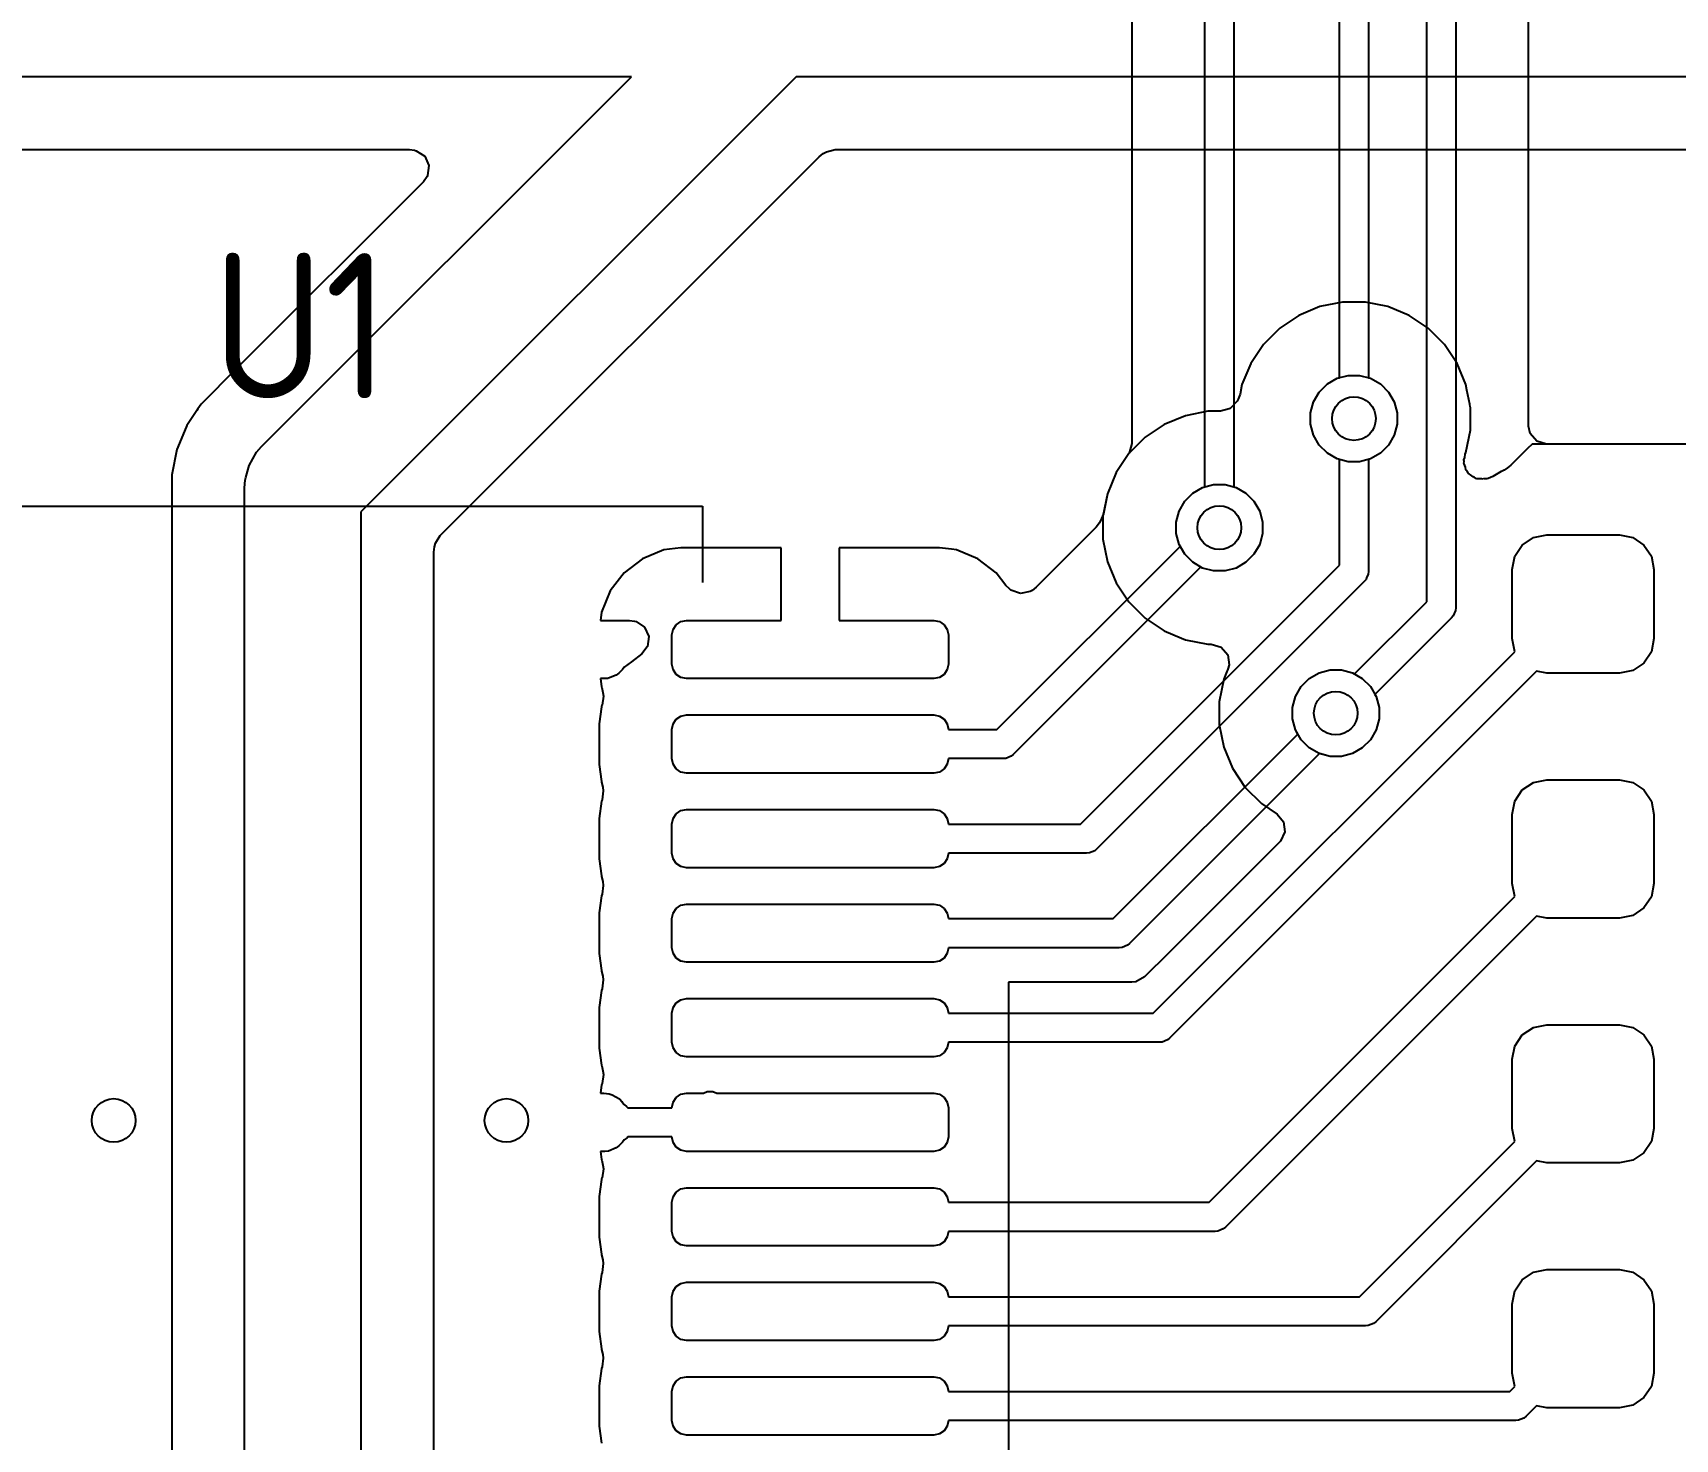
# Model space of a CAD drawing. Header units: millimetres. Extents: x 45 to 545, y -265 to -129.
# Drawn here: x 404.19 to 415.48, y -150.34 to -140.67 of the extents above; entities that cross this region are included whole.
import ezdxf
from ezdxf.enums import TextEntityAlignment as Align

# ---------------------------------------------------------------- set-up
doc = ezdxf.new("R2010")
doc.units = ezdxf.units.MM
for name, color, linetype, true_color in [('B.Cu', 151, 'CONTINUOUS', 0x6fccdb), ('F.Cu', 241, 'CONTINUOUS', 0xe27299), ('F.Silkscreen', 254, 'CONTINUOUS', 0xdcc8ff)]:
    doc.layers.add(name, color=color, linetype=linetype, true_color=true_color)
doc.styles.add('KICAD', font='isocp.shx')

msp = doc.modelspace()

# ---------------------------------------------------------------- linework, layer by layer
at = {"layer": 'B.Cu', "linetype": 'CONTINUOUS'}
for p, q in [((413.175, -143.043869), (413.175, -134.48113)), ((413.375, -134.48113), (413.375, -143.043869)), ((412.25, -143.793869), (412.25, -136.569527)), ((412.45, -136.531843), (412.45, -143.793869)), ((411.7495, -136.90794), (411.7495, -143.495234)), ((413.775, -144.583578), (413.775, -137.68113)), ((413.975, -137.68113), (413.975, -144.625)), ((414.4755, -143.376), (414.4755, -137.979765)), ((413.036994, -143.142372), (413.092372, -143.086994)), ((413.092372, -143.086994), (413.160195, -143.047836)), ((413.160195, -143.047836), (413.175, -143.043869)), ((413.375, -143.043869), (413.389805, -143.047836)), ((413.389805, -143.047836), (413.457628, -143.086994)), ((413.457628, -143.086994), (413.513006, -143.142372)), ((412.977567, -143.285842), (412.997836, -143.210195)), ((412.997836, -143.210195), (413.036994, -143.142372)), ((413.513006, -143.142372), (413.552164, -143.210195)), ((413.552164, -143.210195), (413.572433, -143.285842)), ((412.977567, -143.364158), (412.977567, -143.285842)), ((413.572433, -143.285842), (413.572433, -143.364158)), ((412.997836, -143.439805), (412.977567, -143.364158)), ((413.036994, -143.507628), (412.997836, -143.439805)), ((413.552164, -143.439805), (413.513006, -143.507628)), ((413.572433, -143.364158), (413.552164, -143.439805)), ((414.486706, -143.427511), (414.4755, -143.376)), ((414.532461, -143.480315), (414.486706, -143.427511)), ((411.728602, -143.564125), (411.640609, -143.695814)), ((411.729815, -143.562273), (411.728602, -143.564125)), ((411.7495, -143.495234), (411.729815, -143.562273)), ((413.092372, -143.563006), (413.036994, -143.507628)), ((413.160195, -143.602164), (413.092372, -143.563006)), ((413.457628, -143.563006), (413.389805, -143.602164)), ((413.513006, -143.507628), (413.457628, -143.563006)), ((414.5995, -143.5), (414.532461, -143.480315)), ((418.25, -143.5), (414.5995, -143.5)), ((411.640602, -143.695827), (411.580264, -143.841498)), ((411.640609, -143.695814), (411.640602, -143.695827)), ((413.235842, -143.622433), (413.160195, -143.602164)), ((413.314158, -143.622433), (413.235842, -143.622433)), ((413.389805, -143.602164), (413.314158, -143.622433)), ((412.167372, -143.836994), (412.235195, -143.797836)), ((412.235195, -143.797836), (412.25, -143.793869)), ((412.45, -143.793869), (412.464805, -143.797836)), ((412.464805, -143.797836), (412.532628, -143.836994)), ((411.580261, -143.84151), (411.5495, -143.996153)), ((411.580264, -143.841498), (411.580261, -143.84151)), ((412.072836, -143.960195), (412.111994, -143.892372)), ((412.111994, -143.892372), (412.167372, -143.836994)), ((412.532628, -143.836994), (412.588006, -143.892372)), ((412.588006, -143.892372), (412.627164, -143.960195)), ((411.5495, -143.996153), (411.5495, -144.153846)), ((412.052567, -144.035842), (412.072836, -143.960195)), ((412.052567, -144.114158), (412.052567, -144.035842)), ((412.627164, -143.960195), (412.647433, -144.035842)), ((412.647433, -144.035842), (412.647433, -144.114158)), ((412.072836, -144.189805), (412.052567, -144.114158)), ((412.647433, -144.114158), (412.627164, -144.189805)), ((411.5495, -144.153846), (411.580261, -144.308489)), ((412.111994, -144.257628), (412.072836, -144.189805)), ((412.167372, -144.313006), (412.111994, -144.257628)), ((412.588006, -144.257628), (412.532628, -144.313006)), ((412.627164, -144.189805), (412.588006, -144.257628)), ((411.580261, -144.308489), (411.580264, -144.308501)), ((411.580264, -144.308501), (411.640602, -144.454172)), ((412.235195, -144.352164), (412.167372, -144.313006)), ((412.310842, -144.372433), (412.235195, -144.352164)), ((412.389158, -144.372433), (412.310842, -144.372433)), ((412.464805, -144.352164), (412.389158, -144.372433)), ((412.532628, -144.313006), (412.464805, -144.352164)), ((411.640602, -144.454172), (411.640609, -144.454185)), ((411.640609, -144.454185), (411.72821, -144.585288)), ((411.72821, -144.585288), (411.728213, -144.585292)), ((411.728213, -144.585292), (411.839707, -144.696786)), ((413.278078, -145.080499), (413.775, -144.583578)), ((411.839707, -144.696786), (411.839711, -144.696789)), ((411.839711, -144.696789), (411.970814, -144.78439)), ((413.945711, -144.695711), (413.4195, -145.221921)), ((413.958147, -144.680557), (413.945711, -144.695711)), ((413.973079, -144.644509), (413.958147, -144.680557)), ((413.975, -144.625), (413.973079, -144.644509)), ((411.970814, -144.78439), (411.970827, -144.784397)), ((411.970827, -144.784397), (412.089367, -144.833497)), ((412.089367, -144.833497), (412.116503, -144.844737)), ((412.116503, -144.844737), (412.271153, -144.875499)), ((412.271153, -144.875499), (412.271156, -144.8755)), ((412.271156, -144.8755), (412.294511, -144.8755)), ((412.294511, -144.8755), (412.36155, -144.895185)), ((412.36155, -144.895185), (412.407305, -144.947989)), ((412.409073, -145.046948), (412.397056, -145.075962)), ((412.407305, -144.947989), (412.417249, -145.017147)), ((412.417249, -145.017147), (412.409073, -145.046948)), ((413.035195, -145.072836), (413.110842, -145.052567)), ((413.110842, -145.052567), (413.189158, -145.052567)), ((413.189158, -145.052567), (413.264805, -145.072836)), ((412.380261, -145.11651), (412.3495, -145.271153)), ((412.380263, -145.116502), (412.380261, -145.11651)), ((412.397056, -145.075962), (412.380263, -145.116502)), ((412.911994, -145.167372), (412.967372, -145.111994)), ((412.967372, -145.111994), (413.035195, -145.072836)), ((413.264805, -145.072836), (413.278078, -145.080499)), ((412.3495, -145.271153), (412.3495, -145.428846)), ((412.852567, -145.310842), (412.872836, -145.235195)), ((412.872836, -145.235195), (412.911994, -145.167372)), ((413.4195, -145.221921), (413.427164, -145.235195)), ((413.427164, -145.235195), (413.447433, -145.310842)), ((412.852567, -145.389158), (412.852567, -145.310842)), ((412.872836, -145.464805), (412.852567, -145.389158)), ((413.447433, -145.389158), (413.427164, -145.464805)), ((413.447433, -145.310842), (413.447433, -145.389158)), ((412.3495, -145.428846), (412.380261, -145.583489)), ((412.911994, -145.532628), (412.872836, -145.464805)), ((413.427164, -145.464805), (413.388006, -145.532628)), ((412.380261, -145.583489), (412.380264, -145.583501)), ((412.380264, -145.583501), (412.440602, -145.729172)), ((412.967372, -145.588006), (412.911994, -145.532628)), ((413.035195, -145.627164), (412.967372, -145.588006)), ((413.332628, -145.588006), (413.264805, -145.627164)), ((413.388006, -145.532628), (413.332628, -145.588006)), ((412.440602, -145.729172), (412.440609, -145.729185)), ((412.440609, -145.729185), (412.52821, -145.860288)), ((413.110842, -145.647433), (413.035195, -145.627164)), ((413.189158, -145.647433), (413.110842, -145.647433)), ((413.264805, -145.627164), (413.189158, -145.647433)), ((412.52821, -145.860288), (412.528213, -145.860292)), ((412.528213, -145.860292), (412.639707, -145.971786)), ((412.639707, -145.971786), (412.639711, -145.971789)), ((412.639711, -145.971789), (412.746968, -146.043457)), ((412.746968, -146.043457), (412.791773, -146.09707)), ((412.80048, -146.166395), (412.770325, -146.229422)), ((412.791773, -146.09707), (412.80048, -146.166395)), ((412.765758, -146.23424), (412, -147)), ((412.770325, -146.229422), (412.765758, -146.23424)), ((412, -147), (411.836319, -147.163681)), ((411.774996, -147.197166), (411.748638, -147.2)), ((411.836319, -147.163681), (411.774996, -147.197166)), ((411.748638, -147.2), (410.9, -147.2)), ((410.9, -147.2), (410.9, -158.749402))]:
    msp.add_line(p, q, dxfattribs=at)
at = {"layer": 'B.Cu'}
for centre in [(413.275, -143.325), (412.35, -144.075), (413.15, -145.35), (404.75, -148.15), (407.45, -148.15)]:
    msp.add_circle(centre, 0.15, dxfattribs=at)
at = {"layer": 'F.Cu', "linetype": 'CONTINUOUS'}
for p, q in [((408.309314, -140.975), (395.75, -140.975)), ((405.767157, -143.517157), (408.309314, -140.975)), ((409.440686, -140.975), (406.45, -143.965686)), ((409.525, -140.975), (409.440686, -140.975)), ((417.509314, -140.975), (409.525, -140.975)), ((395.661309, -141.4755), (406.783809, -141.4755)), ((406.783809, -141.4755), (406.818736, -141.480521)), ((406.818736, -141.480521), (406.829589, -141.483707)), ((406.829589, -141.483707), (406.88837, -141.521477)), ((406.88837, -141.521477), (406.917399, -141.585031)), ((406.994228, -144.12927), (409.599075, -141.524423)), ((409.599075, -141.524423), (409.627325, -141.503275)), ((409.627325, -141.503275), (409.650417, -141.490667)), ((409.650417, -141.490667), (409.709842, -141.4755)), ((409.709842, -141.4755), (417.232808, -141.4755)), ((406.904274, -141.661167), (406.879158, -141.697342)), ((406.907459, -141.654192), (406.904274, -141.661167)), ((406.90746, -141.65419), (406.907459, -141.654192)), ((406.917399, -141.585031), (406.90746, -141.65419)), ((406.879158, -141.697342), (405.594918, -142.98158)), ((413.041496, -142.555264), (412.895833, -142.615598)), ((413.041527, -142.555257), (413.041496, -142.555264)), ((413.196153, -142.5245), (413.041527, -142.555257)), ((413.196155, -142.5245), (413.196153, -142.5245)), ((413.196158, -142.5245), (413.196155, -142.5245)), ((413.353842, -142.5245), (413.196158, -142.5245)), ((413.353845, -142.5245), (413.353842, -142.5245)), ((413.353847, -142.5245), (413.353845, -142.5245)), ((413.508471, -142.555257), (413.353847, -142.5245)), ((413.508502, -142.555264), (413.508471, -142.555257)), ((413.654165, -142.615598), (413.508502, -142.555264)), ((412.895807, -142.615613), (412.764711, -142.703209)), ((412.895824, -142.615603), (412.895807, -142.615613)), ((412.895833, -142.615598), (412.895824, -142.615603)), ((413.654172, -142.615602), (413.654165, -142.615598)), ((413.654185, -142.615609), (413.654172, -142.615602)), ((413.771836, -142.694222), (413.654185, -142.615609)), ((412.764709, -142.703212), (412.653211, -142.814708)), ((412.764711, -142.703209), (412.764709, -142.703211)), ((412.764709, -142.703211), (412.764709, -142.703212)), ((413.78518, -142.703138), (413.771836, -142.694222)), ((413.785284, -142.703207), (413.78518, -142.703138)), ((413.785296, -142.703216), (413.785284, -142.703207)), ((413.896781, -142.814701), (413.785296, -142.703216)), ((412.653211, -142.814708), (412.565613, -142.945807)), ((413.896786, -142.814707), (413.896781, -142.814701)), ((413.896789, -142.814711), (413.896786, -142.814707)), ((413.98439, -142.945814), (413.896789, -142.814711)), ((405.594918, -142.98158), (405.35054, -143.225958)), ((412.565598, -142.945833), (412.505272, -143.091475)), ((412.565603, -142.945824), (412.565598, -142.945833)), ((412.565613, -142.945807), (412.565603, -142.945824)), ((413.984397, -142.945827), (413.98439, -142.945814)), ((414.044735, -143.091498), (413.984397, -142.945827)), ((412.505259, -143.091512), (412.492193, -143.157204)), ((412.505264, -143.091499), (412.505259, -143.091512)), ((412.505272, -143.091475), (412.505264, -143.091499)), ((413.036994, -143.142372), (413.092372, -143.086994)), ((413.092372, -143.086994), (413.160195, -143.047836)), ((413.160195, -143.047836), (413.235842, -143.027567)), ((413.235842, -143.027567), (413.314158, -143.027567)), ((413.314158, -143.027567), (413.389805, -143.047836)), ((413.389805, -143.047836), (413.457628, -143.086994)), ((413.457628, -143.086994), (413.513006, -143.142372)), ((414.044737, -143.091503), (414.044735, -143.091498)), ((414.052112, -143.12858), (414.044737, -143.091503)), ((414.071483, -143.225963), (414.052112, -143.12858)), ((405.350537, -143.225961), (405.328966, -143.258247)), ((405.35054, -143.225958), (405.350537, -143.225961)), ((412.473204, -143.204342), (412.424701, -143.254613)), ((412.480451, -143.190488), (412.473204, -143.204342)), ((412.492193, -143.157204), (412.480451, -143.190488)), ((412.977567, -143.285842), (412.997836, -143.210195)), ((412.997836, -143.210195), (413.036994, -143.142372)), ((413.513006, -143.142372), (413.552164, -143.210195)), ((413.552164, -143.210195), (413.572433, -143.285842)), ((414.075065, -143.243971), (414.071483, -143.225963)), ((414.0755, -143.245973), (414.075065, -143.243971)), ((414.0755, -143.246155), (414.0755, -143.245973)), ((414.0755, -143.246158), (414.0755, -143.246155)), ((414.0755, -143.403842), (414.0755, -143.246158)), ((405.32146, -143.26948), (405.25199, -143.373445)), ((405.321463, -143.269476), (405.32146, -143.26948)), ((405.328966, -143.258247), (405.321463, -143.269476)), ((412.116496, -143.305264), (411.970833, -143.365598)), ((412.116527, -143.305257), (412.116496, -143.305264)), ((412.271153, -143.2745), (412.116527, -143.305257)), ((412.356949, -143.2745), (412.271153, -143.2745)), ((412.418321, -143.258247), (412.356949, -143.2745)), ((412.424701, -143.254613), (412.418321, -143.258247)), ((412.977567, -143.364158), (412.977567, -143.285842)), ((413.572433, -143.285842), (413.572433, -143.364158)), ((405.224529, -143.439742), (405.184108, -143.537324)), ((405.251987, -143.373451), (405.224529, -143.439741)), ((405.224529, -143.439741), (405.224529, -143.439742)), ((405.25199, -143.373445), (405.251987, -143.373451)), ((411.839701, -143.453217), (411.728217, -143.564701)), ((411.839707, -143.453212), (411.839701, -143.453217)), ((411.839708, -143.453211), (411.839707, -143.453212)), ((411.970807, -143.365613), (411.839708, -143.453211)), ((411.970824, -143.365603), (411.970807, -143.365613)), ((411.970833, -143.365598), (411.970824, -143.365603)), ((412.997836, -143.439805), (412.977567, -143.364158)), ((413.036994, -143.507628), (412.997836, -143.439805)), ((413.552164, -143.439805), (413.513006, -143.507628)), ((413.572433, -143.364158), (413.552164, -143.439805)), ((414.044737, -143.558497), (414.0755, -143.403842)), ((405.184097, -143.537366), (405.1495, -143.711299)), ((405.184104, -143.537337), (405.184097, -143.537366)), ((405.184108, -143.537324), (405.184104, -143.537337)), ((405.680448, -143.646926), (405.732659, -143.556495)), ((405.732659, -143.556495), (405.767157, -143.517157)), ((411.728211, -143.564708), (411.640613, -143.695807)), ((411.728212, -143.564707), (411.728211, -143.564708)), ((411.728217, -143.564701), (411.728212, -143.564707)), ((413.092372, -143.563006), (413.036994, -143.507628)), ((413.160195, -143.602164), (413.092372, -143.563006)), ((413.457628, -143.563006), (413.389805, -143.602164)), ((413.513006, -143.507628), (413.457628, -143.563006)), ((414.03704, -143.591597), (414.039952, -143.570046)), ((414.039952, -143.570046), (414.044737, -143.558497)), ((414.441503, -143.558495), (414.354282, -143.645715)), ((414.441511, -143.558489), (414.441503, -143.558495)), ((414.468767, -143.531233), (414.441511, -143.558489)), ((414.5, -143.5), (414.468767, -143.531233)), ((418.25, -143.5), (414.5, -143.5)), ((405.657934, -143.73095), (405.680448, -143.646926)), ((411.640598, -143.695833), (411.580272, -143.841475)), ((411.640603, -143.695824), (411.640598, -143.695833)), ((411.640613, -143.695807), (411.640603, -143.695824)), ((413.175, -143.60613), (413.160195, -143.602164)), ((413.175, -144.333578), (413.175, -143.60613)), ((413.389805, -143.602164), (413.375, -143.60613)), ((413.375, -143.60613), (413.375, -144.375)), ((414.030903, -143.607653), (414.03704, -143.591597)), ((414.033313, -143.619182), (414.030903, -143.607653)), ((414.031465, -143.632857), (414.033313, -143.619182)), ((414.031843, -143.635882), (414.031465, -143.632857)), ((414.041405, -143.657894), (414.031843, -143.635882)), ((414.0452, -143.676045), (414.041405, -143.657894)), ((414.052524, -143.683489), (414.0452, -143.676045)), ((414.059682, -143.699965), (414.052524, -143.683489)), ((414.285983, -143.689092), (414.23089, -143.723073)), ((414.285988, -143.689089), (414.285983, -143.689092)), ((414.28991, -143.687469), (414.285988, -143.689089)), ((414.307646, -143.678408), (414.28991, -143.687469)), ((414.331701, -143.66357), (414.307646, -143.678408)), ((414.354282, -143.645715), (414.331701, -143.66357)), ((405.1495, -143.711299), (405.1495, -152.567668)), ((405.65, -143.8), (405.653422, -143.74779)), ((405.65, -152.651415), (405.65, -143.8)), ((405.653422, -143.74779), (405.657934, -143.73095)), ((412.167372, -143.836994), (412.235195, -143.797836)), ((412.235195, -143.797836), (412.310842, -143.777567)), ((412.310842, -143.777567), (412.389158, -143.777567)), ((412.389158, -143.777567), (412.464805, -143.797836)), ((412.464805, -143.797836), (412.532628, -143.836994)), ((414.086184, -143.717701), (414.059682, -143.699965)), ((414.094202, -143.72585), (414.086184, -143.717701)), ((414.100482, -143.727269), (414.094202, -143.72585)), ((414.117749, -143.738825), (414.100482, -143.727269)), ((414.154627, -143.739509), (414.117749, -143.738825)), ((414.162352, -143.741256), (414.154627, -143.739509)), ((414.166544, -143.73973), (414.162352, -143.741256)), ((414.187606, -143.740122), (414.166544, -143.73973)), ((414.198514, -143.737138), (414.187606, -143.740122)), ((414.23089, -143.723073), (414.198514, -143.737138)), ((411.580259, -143.841512), (411.55284, -143.97936)), ((411.580264, -143.841499), (411.580259, -143.841512)), ((411.580272, -143.841475), (411.580264, -143.841499)), ((412.072836, -143.960195), (412.111994, -143.892372)), ((412.111994, -143.892372), (412.167372, -143.836994)), ((412.532628, -143.836994), (412.588006, -143.892372)), ((412.588006, -143.892372), (412.627164, -143.960195)), ((406.45, -143.965686), (406.45, -152.725)), ((411.541099, -144.012642), (411.525734, -144.042016)), ((411.55284, -143.97936), (411.541099, -144.012642)), ((412.052567, -144.035842), (412.072836, -143.960195)), ((412.052567, -144.114158), (412.052567, -144.035842)), ((412.627164, -143.960195), (412.647433, -144.035842)), ((412.647433, -144.035842), (412.647433, -144.114158)), ((406.962934, -144.182012), (406.994228, -144.12927)), ((411.503539, -144.072223), (411.091161, -144.484601)), ((411.525734, -144.042016), (411.503539, -144.072223)), ((412.072836, -144.189805), (412.052567, -144.114158)), ((412.647433, -144.114158), (412.627164, -144.189805)), ((414.432064, -144.194562), (414.509115, -144.143079)), ((414.509115, -144.143079), (414.600002, -144.125)), ((414.600002, -144.125), (415.100002, -144.125)), ((415.100002, -144.125), (415.190889, -144.143079)), ((415.190889, -144.143079), (415.26794, -144.194562)), ((406.9505, -144.24219), (406.955522, -144.207257)), ((406.9505, -152.636308), (406.9505, -144.24219)), ((406.955522, -144.207257), (406.955605, -144.206975)), ((406.955605, -144.206975), (406.962934, -144.182012)), ((408.530851, -144.22795), (408.384921, -144.288396)), ((408.530873, -144.227942), (408.530851, -144.22795)), ((408.530876, -144.227941), (408.530873, -144.227942)), ((408.648175, -144.2125), (408.530876, -144.227941)), ((408.648177, -144.2125), (408.648175, -144.2125)), ((409.337502, -144.2125), (408.648177, -144.2125)), ((409.337502, -144.7125), (409.337502, -144.2125)), ((410.426832, -144.2125), (409.737502, -144.2125)), ((409.737502, -144.2125), (409.737502, -144.7125)), ((410.426838, -144.2125), (410.426832, -144.2125)), ((410.50872, -144.223281), (410.426838, -144.2125)), ((410.544132, -144.227944), (410.50872, -144.223281)), ((410.544134, -144.227944), (410.544132, -144.227944)), ((410.544137, -144.227945), (410.544134, -144.227944)), ((410.544138, -144.227945), (410.544137, -144.227945)), ((410.690085, -144.288397), (410.544138, -144.227945)), ((410.821078, -145.4625), (412.080499, -144.203079)), ((412.080499, -144.203079), (412.072836, -144.189805)), ((412.588006, -144.257628), (412.532628, -144.313006)), ((412.627164, -144.189805), (412.588006, -144.257628)), ((414.380581, -144.271613), (414.432064, -144.194562)), ((415.26794, -144.194562), (415.319423, -144.271613)), ((408.384916, -144.288399), (408.259577, -144.384575)), ((408.384921, -144.288396), (408.384916, -144.288399)), ((410.690087, -144.288398), (410.690085, -144.288397)), ((410.690088, -144.288399), (410.690087, -144.288398)), ((410.815428, -144.384577), (410.690088, -144.288399)), ((412.22192, -144.3445), (410.933211, -145.633211)), ((411.396078, -146.1125), (413.175, -144.333578)), ((412.235195, -144.352164), (412.22192, -144.3445)), ((412.310842, -144.372433), (412.235195, -144.352164)), ((412.389158, -144.372433), (412.310842, -144.372433)), ((412.464805, -144.352164), (412.389158, -144.372433)), ((412.532628, -144.313006), (412.464805, -144.352164)), ((413.375, -144.375), (413.373079, -144.394509)), ((414.362502, -144.3625), (414.380581, -144.271613)), ((414.362502, -144.8375), (414.362502, -144.3625)), ((415.319423, -144.271613), (415.337502, -144.3625)), ((415.337502, -144.3625), (415.337502, -144.8375)), ((408.259577, -144.384575), (408.163401, -144.509912)), ((410.815428, -144.384578), (410.815428, -144.384577)), ((410.81543, -144.384579), (410.815428, -144.384578)), ((410.881874, -144.471169), (410.81543, -144.384579)), ((410.906524, -144.495385), (410.881874, -144.471169)), ((411.091161, -144.484601), (411.062907, -144.505752)), ((413.34571, -144.445711), (411.508211, -146.283211)), ((413.358147, -144.430558), (413.34571, -144.445711)), ((413.36252, -144.419999), (413.358147, -144.430558)), ((413.373079, -144.394509), (413.36252, -144.419999)), ((408.163401, -144.509912), (408.102945, -144.65587)), ((410.917357, -144.503394), (410.906524, -144.495385)), ((410.982235, -144.527375), (410.917357, -144.503394)), ((411.050507, -144.512523), (410.982235, -144.527375)), ((411.062907, -144.505752), (411.050507, -144.512523)), ((408.102945, -144.65587), (408.095488, -144.7125)), ((408.095488, -144.7125), (408.095489, -144.7125)), ((408.095489, -144.7125), (408.295369, -144.7125)), ((408.295369, -144.7125), (408.330296, -144.717521)), ((408.649234, -144.720112), (408.687502, -144.7125)), ((408.687502, -144.7125), (409.337502, -144.7125)), ((409.737502, -144.7125), (410.387502, -144.7125)), ((410.387502, -144.7125), (410.42577, -144.720112)), ((408.330296, -144.717521), (408.341149, -144.720707)), ((408.341149, -144.720707), (408.39993, -144.758477)), ((408.39993, -144.758477), (408.428959, -144.822031)), ((408.428959, -144.822031), (408.419023, -144.891183)), ((408.587502, -144.8125), (408.595114, -144.774232)), ((408.587502, -145.0125), (408.587502, -144.8125)), ((408.595114, -144.774232), (408.616791, -144.741789)), ((408.616791, -144.741789), (408.649234, -144.720112)), ((410.42577, -144.720112), (410.458213, -144.741789)), ((410.458213, -144.741789), (410.47989, -144.774232)), ((410.47989, -144.774232), (410.487502, -144.8125)), ((410.487502, -144.8125), (410.487502, -145.0125)), ((408.4175, -144.894519), (408.380186, -144.941397)), ((408.419023, -144.891183), (408.4175, -144.894519)), ((411.89608, -147.4125), (414.380516, -144.928063)), ((414.380516, -144.928063), (414.362502, -144.8375)), ((415.319423, -144.928387), (415.26794, -145.005438)), ((415.337502, -144.8375), (415.319423, -144.928387)), ((408.247231, -145.049841), (408.221975, -145.074503)), ((408.259217, -145.034219), (408.247231, -145.049841)), ((408.309046, -144.995985), (408.259217, -145.034219)), ((408.380186, -144.941397), (408.309046, -144.995985)), ((408.595114, -145.050768), (408.587502, -145.0125)), ((408.616791, -145.083211), (408.595114, -145.050768)), ((410.47989, -145.050768), (410.458213, -145.083211)), ((410.487502, -145.0125), (410.47989, -145.050768)), ((413.035195, -145.072836), (413.110842, -145.052567)), ((413.110842, -145.052567), (413.189158, -145.052567)), ((413.189158, -145.052567), (413.264805, -145.072836)), ((415.26794, -145.005438), (415.190889, -145.056921)), ((408.127278, -145.1125), (408.09549, -145.1125)), ((408.09549, -145.1125), (408.09549, -145.112501)), ((408.09549, -145.112501), (408.102943, -145.169122)), ((408.148606, -145.110652), (408.127278, -145.1125)), ((408.151504, -145.110146), (408.148606, -145.110652)), ((408.203298, -145.08814), (408.151504, -145.110146)), ((408.221975, -145.074503), (408.203298, -145.08814)), ((408.649234, -145.104888), (408.616791, -145.083211)), ((408.687502, -145.1125), (408.649234, -145.104888)), ((410.387502, -145.1125), (408.687502, -145.1125)), ((410.42577, -145.104888), (410.387502, -145.1125)), ((410.458213, -145.083211), (410.42577, -145.104888)), ((414.53029, -145.061133), (412.008213, -147.583211)), ((412.911994, -145.167372), (412.967372, -145.111994)), ((412.967372, -145.111994), (413.035195, -145.072836)), ((413.264805, -145.072836), (413.332628, -145.111994)), ((413.332628, -145.111994), (413.388006, -145.167372)), ((414.600002, -145.075), (414.53029, -145.061133)), ((415.100002, -145.075), (414.600002, -145.075)), ((415.190889, -145.056921), (415.100002, -145.075)), ((408.102943, -145.169122), (408.102947, -145.169134)), ((408.102947, -145.169134), (408.104517, -145.172924)), ((408.104517, -145.172924), (408.113244, -145.207122)), ((408.116055, -145.233279), (408.107329, -145.293975)), ((408.113244, -145.207122), (408.116055, -145.233279)), ((412.852567, -145.310842), (412.872836, -145.235195)), ((412.872836, -145.235195), (412.911994, -145.167372)), ((413.388006, -145.167372), (413.427164, -145.235195)), ((413.427164, -145.235195), (413.447433, -145.310842)), ((408.102516, -145.305283), (408.087002, -145.423136)), ((408.104015, -145.301977), (408.102516, -145.305283)), ((408.107329, -145.293975), (408.104015, -145.301977)), ((408.595114, -145.424232), (408.616791, -145.391789)), ((408.616791, -145.391789), (408.649234, -145.370112)), ((408.649234, -145.370112), (408.687502, -145.3625)), ((408.687502, -145.3625), (410.387502, -145.3625)), ((410.387502, -145.3625), (410.42577, -145.370112)), ((410.42577, -145.370112), (410.458213, -145.391789)), ((410.458213, -145.391789), (410.47989, -145.424232)), ((412.852567, -145.389158), (412.852567, -145.310842)), ((412.872836, -145.464805), (412.852567, -145.389158)), ((413.447433, -145.389158), (413.427164, -145.464805)), ((413.447433, -145.310842), (413.447433, -145.389158)), ((408.087002, -145.423136), (408.087002, -145.701865)), ((408.587502, -145.4625), (408.595114, -145.424232)), ((408.587502, -145.6625), (408.587502, -145.4625)), ((410.47989, -145.424232), (410.487502, -145.4625)), ((410.487502, -145.4625), (410.821078, -145.4625)), ((411.621078, -146.7625), (412.88965, -145.493928)), ((412.88965, -145.493928), (412.872836, -145.464805)), ((413.427164, -145.464805), (413.388006, -145.532628)), ((413.332628, -145.588006), (413.264805, -145.627164)), ((413.388006, -145.532628), (413.332628, -145.588006)), ((408.087002, -145.701865), (408.102452, -145.819241)), ((408.595114, -145.700768), (408.587502, -145.6625)), ((408.616791, -145.733211), (408.595114, -145.700768)), ((410.47989, -145.700768), (410.458213, -145.733211)), ((410.487502, -145.6625), (410.47989, -145.700768)), ((410.8625, -145.6625), (410.487502, -145.6625)), ((410.882009, -145.660579), (410.8625, -145.6625)), ((410.918057, -145.645647), (410.882009, -145.660579)), ((410.933211, -145.633211), (410.918057, -145.645647)), ((413.038398, -145.628022), (411.733211, -146.933211)), ((413.110842, -145.647433), (413.038398, -145.628022)), ((413.189158, -145.647433), (413.110842, -145.647433)), ((413.264805, -145.627164), (413.189158, -145.647433)), ((408.102452, -145.819241), (408.102455, -145.819253)), ((408.102455, -145.819253), (408.102457, -145.81926)), ((408.102457, -145.81926), (408.102464, -145.819277)), ((408.102464, -145.819277), (408.104246, -145.82358)), ((408.104246, -145.82358), (408.112973, -145.857777)), ((408.649234, -145.754888), (408.616791, -145.733211)), ((408.687502, -145.7625), (408.649234, -145.754888)), ((410.387502, -145.7625), (408.687502, -145.7625)), ((410.42577, -145.754888), (410.387502, -145.7625)), ((410.458213, -145.733211), (410.42577, -145.754888)), ((414.432064, -145.877895), (414.509115, -145.826412)), ((414.509115, -145.826412), (414.600002, -145.808333)), ((414.600002, -145.808333), (415.100002, -145.808333)), ((415.100002, -145.808333), (415.190889, -145.826412)), ((415.190889, -145.826412), (415.26794, -145.877895)), ((408.102456, -145.955742), (408.087002, -146.073136)), ((408.102457, -145.955739), (408.102456, -145.955742)), ((408.102459, -145.955734), (408.102457, -145.955739)), ((408.107058, -145.944628), (408.102459, -145.955734)), ((408.115784, -145.883934), (408.107058, -145.944628)), ((408.112973, -145.857777), (408.115784, -145.883934)), ((414.362502, -146.045833), (414.380581, -145.954946)), ((414.380581, -145.954946), (414.432064, -145.877895)), ((415.26794, -145.877895), (415.319423, -145.954946)), ((415.319423, -145.954946), (415.337502, -146.045833)), ((408.595114, -146.074232), (408.616791, -146.041789)), ((408.616791, -146.041789), (408.649234, -146.020112)), ((408.649234, -146.020112), (408.687502, -146.0125)), ((408.687502, -146.0125), (410.387502, -146.0125)), ((410.387502, -146.0125), (410.42577, -146.020112)), ((410.42577, -146.020112), (410.458213, -146.041789)), ((410.458213, -146.041789), (410.47989, -146.074232)), ((414.362502, -146.520833), (414.362502, -146.045833)), ((415.337502, -146.045833), (415.337502, -146.520833)), ((408.087002, -146.073136), (408.087002, -146.351865)), ((408.587502, -146.1125), (408.595114, -146.074232)), ((408.587502, -146.3125), (408.587502, -146.1125)), ((410.47989, -146.074232), (410.487502, -146.1125)), ((410.487502, -146.1125), (411.396078, -146.1125)), ((411.493057, -146.295647), (411.457009, -146.310579)), ((411.508211, -146.283211), (411.493057, -146.295647)), ((408.087002, -146.351865), (408.102452, -146.469241)), ((408.595114, -146.350768), (408.587502, -146.3125)), ((408.616791, -146.383211), (408.595114, -146.350768)), ((408.649234, -146.404888), (408.616791, -146.383211)), ((408.687502, -146.4125), (408.649234, -146.404888)), ((410.42577, -146.404888), (410.387502, -146.4125)), ((410.458213, -146.383211), (410.42577, -146.404888)), ((410.47989, -146.350768), (410.458213, -146.383211)), ((410.487502, -146.3125), (410.47989, -146.350768)), ((411.4375, -146.3125), (410.487502, -146.3125)), ((411.457009, -146.310579), (411.4375, -146.3125)), ((408.102452, -146.469241), (408.102455, -146.469253)), ((408.102455, -146.469253), (408.102457, -146.46926)), ((408.102457, -146.46926), (408.102464, -146.469277)), ((408.102464, -146.469277), (408.104246, -146.47358)), ((408.104246, -146.47358), (408.112973, -146.507777)), ((408.112973, -146.507777), (408.115784, -146.533934)), ((410.387502, -146.4125), (408.687502, -146.4125)), ((414.380516, -146.611397), (414.362502, -146.520833)), ((415.337502, -146.520833), (415.319423, -146.61172)), ((408.102456, -146.605742), (408.087002, -146.723136)), ((408.102457, -146.605739), (408.102456, -146.605742)), ((408.102459, -146.605734), (408.102457, -146.605739)), ((408.107058, -146.594628), (408.102459, -146.605734)), ((408.115784, -146.533934), (408.107058, -146.594628)), ((412.279413, -148.7125), (414.380516, -146.611397)), ((415.319423, -146.61172), (415.26794, -146.688771)), ((408.087002, -146.723136), (408.087002, -147.001865)), ((408.587502, -146.7625), (408.595114, -146.724232)), ((408.595114, -146.724232), (408.616791, -146.691789)), ((408.616791, -146.691789), (408.649234, -146.670112)), ((408.649234, -146.670112), (408.687502, -146.6625)), ((408.687502, -146.6625), (410.387502, -146.6625)), ((410.387502, -146.6625), (410.42577, -146.670112)), ((410.42577, -146.670112), (410.458213, -146.691789)), ((410.458213, -146.691789), (410.47989, -146.724232)), ((410.47989, -146.724232), (410.487502, -146.7625)), ((414.53029, -146.744466), (412.391546, -148.883211)), ((414.600002, -146.758333), (414.53029, -146.744466)), ((415.190889, -146.740254), (415.100002, -146.758333)), ((415.26794, -146.688771), (415.190889, -146.740254)), ((408.587502, -146.9625), (408.587502, -146.7625)), ((410.487502, -146.7625), (411.621078, -146.7625)), ((415.100002, -146.758333), (414.600002, -146.758333)), ((408.595114, -147.000768), (408.587502, -146.9625)), ((410.487502, -146.9625), (410.47989, -147.000768)), ((411.6625, -146.9625), (410.487502, -146.9625)), ((411.682009, -146.960579), (411.6625, -146.9625)), ((411.718057, -146.945647), (411.682009, -146.960579)), ((411.733211, -146.933211), (411.718057, -146.945647)), ((408.087002, -147.001865), (408.102452, -147.119241)), ((408.616791, -147.033211), (408.595114, -147.000768)), ((408.649234, -147.054888), (408.616791, -147.033211)), ((408.687502, -147.0625), (408.649234, -147.054888)), ((410.387502, -147.0625), (408.687502, -147.0625)), ((410.42577, -147.054888), (410.387502, -147.0625)), ((410.458213, -147.033211), (410.42577, -147.054888)), ((410.47989, -147.000768), (410.458213, -147.033211)), ((408.102452, -147.119241), (408.102455, -147.119253)), ((408.102455, -147.119253), (408.102457, -147.11926)), ((408.102457, -147.11926), (408.102464, -147.119277)), ((408.102464, -147.119277), (408.104246, -147.12358)), ((408.104246, -147.12358), (408.112973, -147.157777)), ((408.115784, -147.183934), (408.107058, -147.244628)), ((408.112973, -147.157777), (408.115784, -147.183934)), ((408.102456, -147.255742), (408.087002, -147.373136)), ((408.102457, -147.255739), (408.102456, -147.255742)), ((408.102459, -147.255734), (408.102457, -147.255739)), ((408.107058, -147.244628), (408.102459, -147.255734)), ((408.087002, -147.373136), (408.087002, -147.651865)), ((408.587502, -147.4125), (408.595114, -147.374232)), ((408.587502, -147.6125), (408.587502, -147.4125)), ((408.595114, -147.374232), (408.616791, -147.341789)), ((408.616791, -147.341789), (408.649234, -147.320112)), ((408.649234, -147.320112), (408.687502, -147.3125)), ((408.687502, -147.3125), (410.387502, -147.3125)), ((410.387502, -147.3125), (410.42577, -147.320112)), ((410.42577, -147.320112), (410.458213, -147.341789)), ((410.458213, -147.341789), (410.47989, -147.374232)), ((410.47989, -147.374232), (410.487502, -147.4125)), ((410.487502, -147.4125), (411.89608, -147.4125)), ((414.432064, -147.561229), (414.509115, -147.509746)), ((414.509115, -147.509746), (414.600002, -147.491667)), ((414.600002, -147.491667), (415.100002, -147.491667)), ((415.100002, -147.491667), (415.190889, -147.509746)), ((415.190889, -147.509746), (415.26794, -147.561229)), ((408.595114, -147.650768), (408.587502, -147.6125)), ((410.487502, -147.6125), (410.47989, -147.650768)), ((411.937502, -147.6125), (410.487502, -147.6125)), ((411.957011, -147.610579), (411.937502, -147.6125)), ((411.993059, -147.595647), (411.957011, -147.610579)), ((412.008213, -147.583211), (411.993059, -147.595647)), ((414.362502, -147.729167), (414.380581, -147.63828)), ((414.380581, -147.63828), (414.432064, -147.561229)), ((415.26794, -147.561229), (415.319423, -147.63828)), ((415.319423, -147.63828), (415.337502, -147.729167)), ((408.087002, -147.651865), (408.102452, -147.769241)), ((408.616791, -147.683211), (408.595114, -147.650768)), ((408.649234, -147.704888), (408.616791, -147.683211)), ((408.687502, -147.7125), (408.649234, -147.704888)), ((410.387502, -147.7125), (408.687502, -147.7125)), ((410.42577, -147.704888), (410.387502, -147.7125)), ((410.458213, -147.683211), (410.42577, -147.704888)), ((410.47989, -147.650768), (410.458213, -147.683211)), ((414.362502, -148.204167), (414.362502, -147.729167)), ((415.337502, -147.729167), (415.337502, -148.204167)), ((408.102452, -147.769241), (408.102455, -147.769252)), ((408.102455, -147.769252), (408.102456, -147.769257)), ((408.102456, -147.769257), (408.102457, -147.769261)), ((408.102457, -147.769261), (408.102458, -147.769262)), ((408.102458, -147.769262), (408.104517, -147.774233)), ((408.104517, -147.774233), (408.113244, -147.808431)), ((408.116055, -147.834588), (408.107328, -147.895286)), ((408.113244, -147.808431), (408.116055, -147.834588)), ((408.102945, -147.90587), (408.095488, -147.9625)), ((408.095488, -147.9625), (408.095489, -147.9625)), ((408.095489, -147.9625), (408.120172, -147.9625)), ((408.102946, -147.905865), (408.102945, -147.90587)), ((408.107328, -147.895286), (408.102946, -147.905865)), ((408.120172, -147.9625), (408.155104, -147.967521)), ((408.155104, -147.967521), (408.1773, -147.974039)), ((408.1773, -147.974039), (408.2263, -148.001743)), ((408.616791, -147.991789), (408.649234, -147.970112)), ((408.649234, -147.970112), (408.687502, -147.9625)), ((408.687502, -147.9625), (408.804952, -147.9625)), ((408.804952, -147.9625), (408.830491, -147.951921)), ((408.830491, -147.951921), (408.869509, -147.951921)), ((408.869509, -147.951921), (408.895048, -147.9625)), ((408.895048, -147.9625), (410.387502, -147.9625)), ((410.387502, -147.9625), (410.42577, -147.970112)), ((410.42577, -147.970112), (410.458213, -147.991789)), ((408.2263, -148.001743), (408.22848, -148.003748)), ((408.22848, -148.003748), (408.242909, -148.019526)), ((408.242909, -148.019526), (408.245681, -148.023138)), ((408.245681, -148.023138), (408.245683, -148.02314)), ((408.245683, -148.02314), (408.259222, -148.040784)), ((408.259222, -148.040784), (408.275495, -148.05327)), ((408.275495, -148.05327), (408.284508, -148.0625)), ((408.284508, -148.0625), (408.587502, -148.0625)), ((408.587502, -148.0625), (408.595114, -148.024232)), ((408.595114, -148.024232), (408.616791, -147.991789)), ((410.458213, -147.991789), (410.47989, -148.024232)), ((410.47989, -148.024232), (410.487502, -148.0625)), ((410.487502, -148.0625), (410.487502, -148.2625)), ((414.380516, -148.29473), (414.362502, -148.204167)), ((415.337502, -148.204167), (415.319423, -148.295054)), ((408.221975, -148.324503), (408.203298, -148.33814)), ((408.247228, -148.299845), (408.221975, -148.324503)), ((408.259219, -148.284219), (408.247228, -148.299845)), ((408.259226, -148.284212), (408.259219, -148.284219)), ((408.279522, -148.268638), (408.259226, -148.284212)), ((408.28484, -148.2625), (408.279522, -148.268638)), ((408.587502, -148.2625), (408.28484, -148.2625)), ((408.595114, -148.300768), (408.587502, -148.2625)), ((408.616791, -148.333211), (408.595114, -148.300768)), ((410.47989, -148.300768), (410.458213, -148.333211)), ((410.487502, -148.2625), (410.47989, -148.300768)), ((413.312747, -149.3625), (414.380516, -148.29473)), ((415.319423, -148.295054), (415.26794, -148.372105)), ((408.127278, -148.3625), (408.09549, -148.3625)), ((408.09549, -148.3625), (408.09549, -148.362501)), ((408.09549, -148.362501), (408.102943, -148.419122)), ((408.102943, -148.419122), (408.102947, -148.419134)), ((408.102947, -148.419134), (408.104517, -148.422924)), ((408.104517, -148.422924), (408.113244, -148.457122)), ((408.148606, -148.360652), (408.127278, -148.3625)), ((408.151504, -148.360146), (408.148606, -148.360652)), ((408.203298, -148.33814), (408.151504, -148.360146)), ((408.649234, -148.354888), (408.616791, -148.333211)), ((408.687502, -148.3625), (408.649234, -148.354888)), ((410.387502, -148.3625), (408.687502, -148.3625)), ((410.42577, -148.354888), (410.387502, -148.3625)), ((410.458213, -148.333211), (410.42577, -148.354888)), ((414.53029, -148.4278), (413.42488, -149.533211)), ((414.600002, -148.441667), (414.53029, -148.4278)), ((415.190889, -148.423588), (415.100002, -148.441667)), ((415.26794, -148.372105), (415.190889, -148.423588)), ((408.104015, -148.551977), (408.102516, -148.555283)), ((408.107329, -148.543975), (408.104015, -148.551977)), ((408.116055, -148.483279), (408.107329, -148.543975)), ((408.113244, -148.457122), (408.116055, -148.483279)), ((415.100002, -148.441667), (414.600002, -148.441667)), ((408.102516, -148.555283), (408.087002, -148.673136)), ((408.595114, -148.674232), (408.616791, -148.641789)), ((408.616791, -148.641789), (408.649234, -148.620112)), ((408.649234, -148.620112), (408.687502, -148.6125)), ((408.687502, -148.6125), (410.387502, -148.6125)), ((410.387502, -148.6125), (410.42577, -148.620112)), ((410.42577, -148.620112), (410.458213, -148.641789)), ((410.458213, -148.641789), (410.47989, -148.674232)), ((408.087002, -148.673136), (408.087002, -148.951865)), ((408.587502, -148.7125), (408.595114, -148.674232)), ((408.587502, -148.9125), (408.587502, -148.7125)), ((410.47989, -148.674232), (410.487502, -148.7125)), ((410.487502, -148.7125), (412.279413, -148.7125)), ((412.391546, -148.883211), (412.376392, -148.895647)), ((408.087002, -148.951865), (408.102452, -149.069241)), ((408.595114, -148.950768), (408.587502, -148.9125)), ((408.616791, -148.983211), (408.595114, -148.950768)), ((408.649234, -149.004888), (408.616791, -148.983211)), ((408.687502, -149.0125), (408.649234, -149.004888)), ((410.42577, -149.004888), (410.387502, -149.0125)), ((410.458213, -148.983211), (410.42577, -149.004888)), ((410.47989, -148.950768), (410.458213, -148.983211)), ((410.487502, -148.9125), (410.47989, -148.950768)), ((412.320835, -148.9125), (410.487502, -148.9125)), ((412.340344, -148.910579), (412.320835, -148.9125)), ((412.376392, -148.895647), (412.340344, -148.910579)), ((408.102452, -149.069241), (408.102455, -149.069253)), ((408.102455, -149.069253), (408.102457, -149.06926)), ((408.102457, -149.06926), (408.102464, -149.069277)), ((408.102464, -149.069277), (408.104246, -149.07358)), ((408.104246, -149.07358), (408.112973, -149.107777)), ((408.112973, -149.107777), (408.115784, -149.133934)), ((410.387502, -149.0125), (408.687502, -149.0125)), ((408.102456, -149.205742), (408.087002, -149.323136)), ((408.102457, -149.205739), (408.102456, -149.205742)), ((408.102459, -149.205734), (408.102457, -149.205739)), ((408.107058, -149.194628), (408.102459, -149.205734)), ((408.115784, -149.133934), (408.107058, -149.194628)), ((414.432064, -149.244562), (414.509115, -149.193079)), ((414.509115, -149.193079), (414.600002, -149.175)), ((414.600002, -149.175), (415.100002, -149.175)), ((415.100002, -149.175), (415.190889, -149.193079)), ((415.190889, -149.193079), (415.26794, -149.244562)), ((408.087002, -149.323136), (408.087002, -149.601863)), ((408.587502, -149.3625), (408.595114, -149.324232)), ((408.595114, -149.324232), (408.616791, -149.291789)), ((408.616791, -149.291789), (408.649234, -149.270112)), ((408.649234, -149.270112), (408.687502, -149.2625)), ((408.687502, -149.2625), (410.387502, -149.2625)), ((410.387502, -149.2625), (410.42577, -149.270112)), ((410.42577, -149.270112), (410.458213, -149.291789)), ((410.458213, -149.291789), (410.47989, -149.324232)), ((410.47989, -149.324232), (410.487502, -149.3625)), ((414.362502, -149.4125), (414.380581, -149.321613)), ((414.380581, -149.321613), (414.432064, -149.244562)), ((415.26794, -149.244562), (415.319423, -149.321613)), ((415.319423, -149.321613), (415.337502, -149.4125)), ((408.587502, -149.5625), (408.587502, -149.3625)), ((410.487502, -149.3625), (413.312747, -149.3625)), ((414.362502, -149.8875), (414.362502, -149.4125)), ((415.337502, -149.4125), (415.337502, -149.8875)), ((408.595114, -149.600768), (408.587502, -149.5625)), ((410.487502, -149.5625), (410.47989, -149.600768)), ((413.354169, -149.5625), (410.487502, -149.5625)), ((413.373678, -149.560579), (413.354169, -149.5625)), ((413.409726, -149.545647), (413.373678, -149.560579)), ((413.42488, -149.533211), (413.409726, -149.545647)), ((408.087002, -149.601863), (408.102452, -149.719241)), ((408.616791, -149.633211), (408.595114, -149.600768)), ((408.649234, -149.654888), (408.616791, -149.633211)), ((408.687502, -149.6625), (408.649234, -149.654888)), ((410.387502, -149.6625), (408.687502, -149.6625)), ((410.42577, -149.654888), (410.387502, -149.6625)), ((410.458213, -149.633211), (410.42577, -149.654888)), ((410.47989, -149.600768), (410.458213, -149.633211)), ((408.102452, -149.719241), (408.102455, -149.719253)), ((408.102455, -149.719253), (408.102457, -149.71926)), ((408.102457, -149.71926), (408.102464, -149.719277)), ((408.102464, -149.719277), (408.104246, -149.72358)), ((408.104246, -149.72358), (408.112973, -149.757777)), ((408.115784, -149.783934), (408.107058, -149.844628)), ((408.112973, -149.757777), (408.115784, -149.783934)), ((408.102456, -149.855741), (408.087002, -149.973136)), ((408.102457, -149.855739), (408.102456, -149.855741)), ((408.102459, -149.855734), (408.102457, -149.855739)), ((408.107058, -149.844628), (408.102459, -149.855734)), ((414.380516, -149.978063), (414.362502, -149.8875)), ((415.337502, -149.8875), (415.319423, -149.978387)), ((408.087002, -149.973136), (408.087002, -150.251865)), ((408.587502, -150.0125), (408.595114, -149.974232)), ((408.587502, -150.2125), (408.587502, -150.0125)), ((408.595114, -149.974232), (408.616791, -149.941789)), ((408.616791, -149.941789), (408.649234, -149.920112)), ((408.649234, -149.920112), (408.687502, -149.9125)), ((408.687502, -149.9125), (410.387502, -149.9125)), ((410.387502, -149.9125), (410.42577, -149.920112)), ((410.42577, -149.920112), (410.458213, -149.941789)), ((410.458213, -149.941789), (410.47989, -149.974232)), ((410.47989, -149.974232), (410.487502, -150.0125)), ((410.487502, -150.0125), (414.34608, -150.0125)), ((414.34608, -150.0125), (414.380516, -149.978063)), ((415.319423, -149.978387), (415.26794, -150.055438)), ((414.53029, -150.111133), (414.458213, -150.183211)), ((414.600002, -150.125), (414.53029, -150.111133)), ((415.100002, -150.125), (414.600002, -150.125)), ((415.190889, -150.106921), (415.100002, -150.125)), ((415.26794, -150.055438), (415.190889, -150.106921)), ((408.595114, -150.250768), (408.587502, -150.2125)), ((410.487502, -150.2125), (410.47989, -150.250768)), ((414.387502, -150.2125), (410.487502, -150.2125)), ((414.407011, -150.210579), (414.387502, -150.2125)), ((414.443059, -150.195647), (414.407011, -150.210579)), ((414.458213, -150.183211), (414.443059, -150.195647)), ((408.087002, -150.251865), (408.102452, -150.369241)), ((408.616791, -150.283211), (408.595114, -150.250768)), ((408.649234, -150.304888), (408.616791, -150.283211)), ((408.687502, -150.3125), (408.649234, -150.304888)), ((410.387502, -150.3125), (408.687502, -150.3125)), ((410.42577, -150.304888), (410.387502, -150.3125)), ((410.458213, -150.283211), (410.42577, -150.304888)), ((410.47989, -150.250768), (410.458213, -150.283211))]:
    msp.add_line(p, q, dxfattribs=at)
at = {"layer": 'F.Cu'}
for centre in [(413.275, -143.325), (412.35, -144.075), (413.15, -145.35), (404.75, -148.15), (407.45, -148.15)]:
    msp.add_circle(centre, 0.15, dxfattribs=at)
at = {"layer": 'F.Silkscreen', "linetype": 'CONTINUOUS'}
for p, q in [((403.277502, -143.9275), (408.797502, -143.9275)), ((408.797502, -143.9275), (408.797502, -144.4525))]:
    msp.add_line(p, q, dxfattribs=at)

# ---------------------------------------------------------------- texts
at = {"layer": 'F.Silkscreen', "style": 'KICAD'}
msp.add_text('U1', height=1, dxfattribs=at).set_placement((406.037502, -142.6875), align=Align.MIDDLE_CENTER)

doc.saveas('drawing.dxf')
